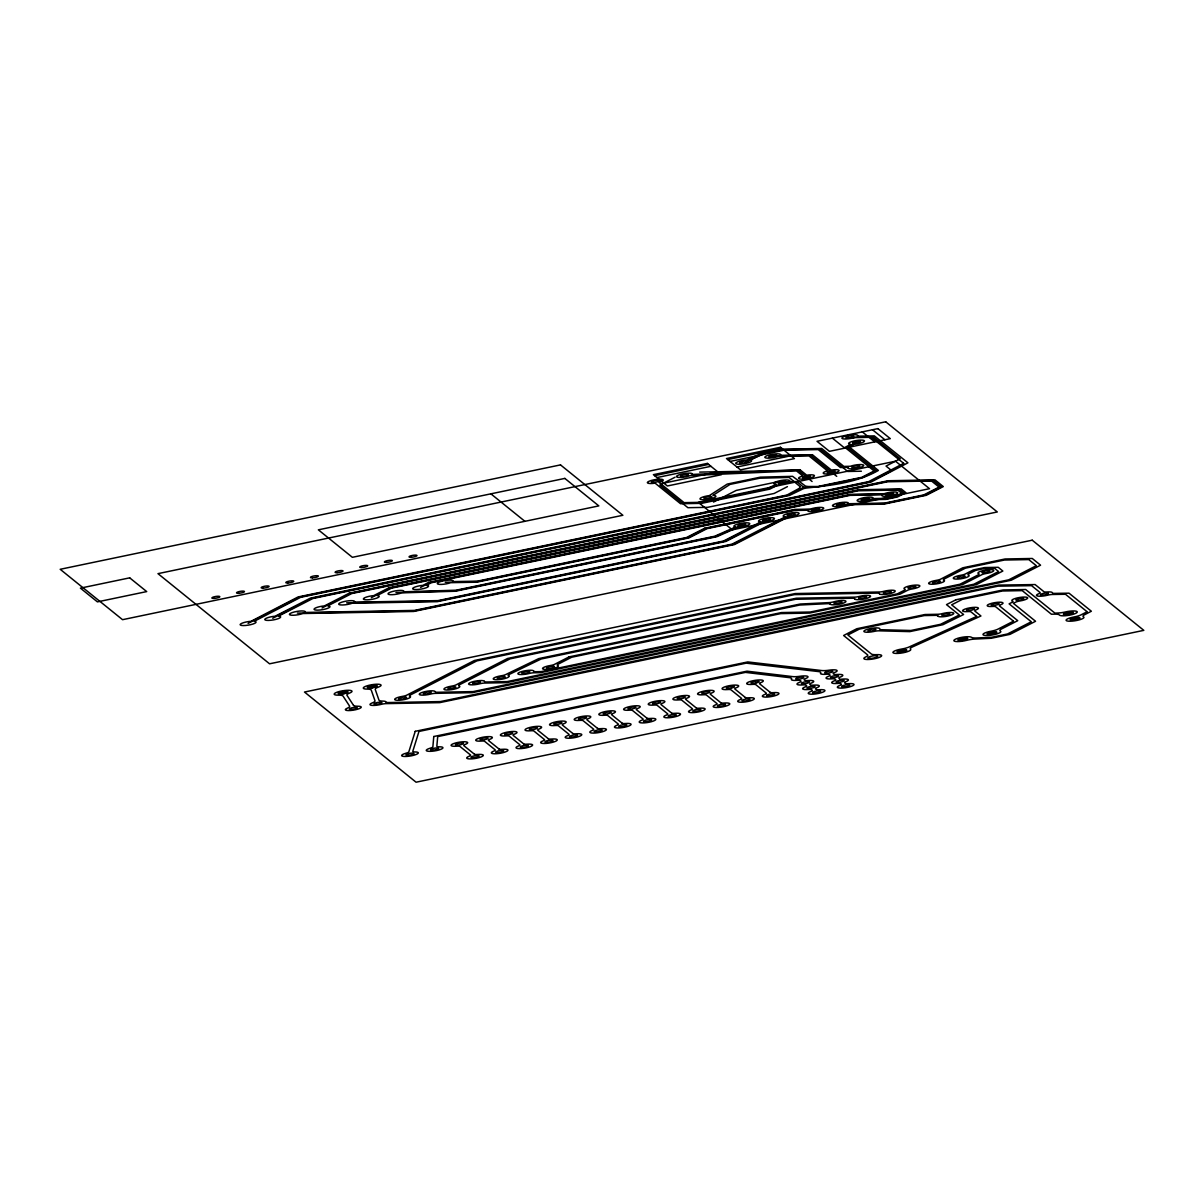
<?xml version="1.0" encoding="UTF-8"?>
<svg xmlns="http://www.w3.org/2000/svg" width="1204" height="1204" viewBox="0 0 1204 1204"><rect width="100%" height="100%" fill="white"/><g stroke="black" fill="none" stroke-linecap="round" stroke-linejoin="round"><path stroke-width="1.5" d="M272.736 618.254L311.64 598.328L869.86 481.841L891.682 470.659L886.024 466.068L900.246 458.784L873.607 437.263L850.882 437.684M322.025 607.975L350.484 593.376L887.769 481.269L933.235 480.426L941.182 486.837L925.048 495.1L884.383 503.588L840.422 504.401M371.314 597.681L390.292 587.958L858.557 490.239L899.493 489.486L903.737 492.918L896.152 496.816L886.294 498.862L865.074 499.269M420.602 587.401L430.069 582.555L850.355 494.844L889.711 494.122M675.023 477.251L659.852 485.031L687.905 507.697L707.606 507.336L774.157 493.459L787.431 486.642M748.12 461.132L763.291 453.366L780.553 449.754L819.954 449.032L847.736 471.471L861.372 471.216M713.505 502.068L736.276 490.404L776.941 481.916L796.642 481.555L803.73 487.274L817.365 487.033L862.967 477.506L876.241 470.704L847.059 447.12L856.541 442.259M803.73 487.274L788.168 495.25L299.329 597.139L248.084 623.401M766.481 519.827L724.733 541.228L437.609 601.142L346.677 602.828M791.133 514.695L733.251 544.343L414.086 610.94L297.373 613.107M1086.7 611.963L1081.102 614.838A10.083 2.182 -9.4 0 1 1073.893 616.99A9.075 1.972 -9.4 0 0 1066.217 620.557A9.075 1.972 -9.4 0 0 1077.309 620.346A9.075 1.972 -9.4 0 0 1083.495 616.809A10.083 2.182 -9.4 0 1 1084.488 614.777L1091.366 611.241L1069.017 593.181L1054.674 593.391A5.042 1.099 -9.4 0 1 1052.386 592.819A8.067 1.746 -9.4 0 0 1047.104 591.977A5.042 1.099 -9.4 0 1 1043.928 591.691L1035.094 584.557L998.688 585.099L440.438 701.586L388.245 702.549A5.042 1.099 -9.4 0 1 385.912 701.992M741.845 524.974L715.748 536.472L455.744 590.728L395.966 592.534M727.713 459.552L781.667 448.294M654.63 475.67L708.584 464.413M730.06 461.448L784.015 450.191M656.978 477.567L710.932 466.309M736.953 467.017L790.893 455.759M663.856 483.12L717.81 471.863M772.757 456L810.653 455.293L836.735 476.363M699.674 472.103L798.192 470.282L812.083 481.51M815.77 509.548L794.565 509.939L705.83 528.451L687.8 537.691L477.085 581.667L445.254 582.254M872.494 429.738L884.895 439.761M1087.122 611.752L1065.495 594.279L1052.522 594.475A5.042 1.099 -9.4 0 0 1047.751 595.152A8.067 1.746 -9.4 0 1 1037.908 596.115A8.067 1.746 -9.4 0 1 1038.736 593.722A5.042 1.099 -9.4 0 0 1040.045 592.503L1031.572 585.656L997.935 586.167L439.731 702.639L386.123 703.633A5.042 1.099 -9.4 0 0 381.352 704.325A8.067 1.746 -9.4 0 1 371.464 705.318A8.067 1.746 -9.4 0 1 372.217 702.94A10.083 2.182 -9.4 0 0 374.986 700.803L371.253 690.073A10.083 2.182 -9.4 0 0 367.039 689.094A9.075 1.972 -9.4 0 1 365.203 686.506A9.075 1.972 -9.4 0 1 378.252 684.233A9.075 1.972 -9.4 0 1 378.327 687.123A10.083 2.182 -9.4 0 0 375.227 689.38L378.959 700.111A10.083 2.182 -9.4 0 0 382.797 701.104A8.067 1.746 -9.4 0 1 385.701 701.646M862.29 431.875L874.706 441.898M832.355 438.121L844.756 448.144M490.886 493.836L524.899 521.317M937.871 615.921A5.042 1.099 -9.4 0 0 935.523 615.364L924.266 615.575L859.325 629.12L847.872 634.99L871.41 654.013A10.083 2.182 -9.4 0 0 876.708 654.66A9.075 1.972 -9.4 0 1 880.5 656.842A9.075 1.972 -9.4 0 1 867.738 659.506A9.075 1.972 -9.4 0 1 865.676 656.963A10.083 2.182 -9.4 0 0 867.527 654.81L843.613 635.501L856.827 628.729L924.988 614.522L937.63 614.281A5.042 1.099 -9.4 0 0 942.416 613.588A8.067 1.746 -9.4 0 1 953.252 612.836A8.067 1.746 -9.4 0 1 948.18 615.966A8.067 1.746 -9.4 0 1 938.066 616.267M879.311 593.647A5.042 1.099 -9.4 0 0 876.963 593.09L794.459 594.625L476.904 660.876L410.067 695.129A5.042 1.099 -9.4 0 0 409.781 696.228A8.067 1.746 -9.4 0 1 404.92 699.449A8.067 1.746 -9.4 0 1 394.716 699.629A8.067 1.746 -9.4 0 1 402.512 696.363A5.042 1.099 -9.4 0 0 406.681 695.19L474.406 660.499L795.167 593.557L879.086 592.007A5.042 1.099 -9.4 0 0 883.856 591.314A8.067 1.746 -9.4 0 1 894.692 590.562A8.067 1.746 -9.4 0 1 889.606 593.692A8.067 1.746 -9.4 0 1 879.507 593.993M435.201 691.713A5.042 1.099 -9.4 0 0 437.534 692.27L473.067 691.608L1008.726 579.831L1036.328 565.699L1028.758 559.589L1004.392 560.041L965.337 568.183L944.041 579.094A5.042 1.099 -9.4 0 0 943.755 580.193A8.067 1.746 -9.4 0 1 938.909 583.413A8.067 1.746 -9.4 0 1 928.69 583.594A8.067 1.746 -9.4 0 1 936.486 580.328A5.042 1.099 -9.4 0 0 940.655 579.154L962.824 567.791L1005.099 558.972L1032.264 558.475L1040.572 565.188L1011.225 580.223L472.344 692.661L435.427 693.353A5.042 1.099 -9.4 0 0 430.641 694.046A8.067 1.746 -9.4 0 1 419.805 694.798A8.067 1.746 -9.4 0 1 424.892 691.653A8.067 1.746 -9.4 0 1 434.99 691.367M854.659 598.794A5.042 1.099 -9.4 0 0 852.327 598.237L795.573 599.291L510.06 658.859L459.356 684.835A5.042 1.099 -9.4 0 0 459.07 685.949A8.067 1.746 -9.4 0 1 454.224 689.155A8.067 1.746 -9.4 0 1 444.005 689.35A8.067 1.746 -9.4 0 1 451.801 686.084A5.042 1.099 -9.4 0 0 455.985 684.91L507.561 658.483L796.295 598.222L854.434 597.154A5.042 1.099 -9.4 0 0 859.204 596.462A8.067 1.746 -9.4 0 1 870.056 595.709A8.067 1.746 -9.4 0 1 864.969 598.839A8.067 1.746 -9.4 0 1 854.855 599.14M484.49 681.419A5.042 1.099 -9.4 0 0 486.822 681.976L507.2 681.599L973.855 584.226L998.598 571.554L994.715 568.408L983.999 568.619L975.737 570.335L968.678 573.947A5.042 1.099 -9.4 0 0 968.407 575.061A8.067 1.746 -9.4 0 1 963.546 578.266A8.067 1.746 -9.4 0 1 953.342 578.462A8.067 1.746 -9.4 0 1 961.138 575.196A5.042 1.099 -9.4 0 0 965.307 574.007L973.238 569.943L984.706 567.551L998.236 567.31L1002.857 571.042L976.354 584.617L506.478 682.668L484.715 683.059A5.042 1.099 -9.4 0 0 479.929 683.752A8.067 1.746 -9.4 0 1 469.093 684.504A8.067 1.746 -9.4 0 1 474.18 681.374A8.067 1.746 -9.4 0 1 484.279 681.073M830.068 604.107A5.042 1.099 -9.4 0 0 827.298 603.686L799.742 605.04L541.183 658.994L508.961 674.571A5.042 1.099 -9.4 0 0 508.494 675.7A8.067 1.746 -9.4 0 1 508.78 675.82M830.218 604.288A8.067 1.746 -9.4 0 0 840.588 603.926A8.067 1.746 -9.4 0 0 845.178 600.766A8.067 1.746 -9.4 0 0 833.83 601.804A5.042 1.099 -9.4 0 1 829.044 602.617L800.224 604.032L538.775 658.588L505.665 674.586A5.042 1.099 -9.4 0 1 501.406 675.745A8.067 1.746 -9.4 0 0 493.219 678.905A8.067 1.746 -9.4 0 0 502.294 679.131A8.067 1.746 -9.4 0 0 508.931 675.926M533.778 671.14A5.042 1.099 -9.4 0 0 536.111 671.697L541.273 671.606L959.964 584.241L978.385 574.805A5.042 1.099 -9.4 0 0 978.656 573.691A8.067 1.746 -9.4 0 1 983.517 570.485A8.067 1.746 -9.4 0 1 993.721 570.29A8.067 1.746 -9.4 0 1 985.925 573.555A5.042 1.099 -9.4 0 0 981.757 574.744L962.463 584.617L540.566 672.66L534.004 672.78A5.042 1.099 -9.4 0 0 529.233 673.472A8.067 1.746 -9.4 0 1 518.397 674.225A8.067 1.746 -9.4 0 1 523.469 671.095A8.067 1.746 -9.4 0 1 533.583 670.794M433.771 736.517L432.868 746.826A5.042 1.099 -9.4 0 1 430.4 748.135A8.443 1.821 -9.4 0 0 428.188 751.266A8.443 1.821 -9.4 0 0 440.86 749.324A8.443 1.821 -9.4 0 0 439.129 746.811A5.042 1.099 -9.4 0 1 436.841 746.209L437.699 736.607L745.457 672.389L789.463 677.656A10.083 2.182 -9.4 0 1 791.479 679.116A8.443 1.821 -9.4 0 0 797.048 680.335A5.042 1.099 -9.4 0 1 800.329 680.621L800.901 681.073A5.042 1.099 -9.4 0 1 799.516 682.337A8.443 1.821 -9.4 0 0 802.722 684.91A5.042 1.099 -9.4 0 1 806.003 685.196L806.56 685.648A5.042 1.099 -9.4 0 1 805.175 686.912A8.443 1.821 -9.4 0 0 808.366 689.501A5.042 1.099 -9.4 0 1 811.677 689.787L812.218 690.223A5.042 1.099 -9.4 0 1 810.819 691.502A8.443 1.821 -9.4 0 0 811.526 694.196A8.443 1.821 -9.4 0 0 823.927 691.653A8.443 1.821 -9.4 0 0 819.352 689.741A5.042 1.099 -9.4 0 1 816.146 689.456L815.529 688.959A5.042 1.099 -9.4 0 1 816.854 687.71A8.443 1.821 -9.4 0 0 813.693 685.151A5.042 1.099 -9.4 0 1 810.473 684.865L809.871 684.384A5.042 1.099 -9.4 0 1 811.21 683.135A8.443 1.821 -9.4 0 0 808.034 680.561A5.042 1.099 -9.4 0 1 804.799 680.275L804.197 679.793A5.042 1.099 -9.4 0 1 805.551 678.559A8.443 1.821 -9.4 0 0 807.448 676.272A8.443 1.821 -9.4 0 0 799.968 676.272A10.083 2.182 -9.4 0 1 792.563 676.603L747.007 671.17L433.771 736.517M800.103 486.612L800.043 486.973A33.983 7.359 -9.4 0 1 799.08 488.463L786.919 495.055L298.065 596.958L250.989 621.294A8.067 1.746 -9.4 0 0 240.123 624.62A8.067 1.746 -9.4 0 0 250.718 624.65A8.067 1.746 -9.4 0 0 254.24 621.294L300.594 597.334L789.418 495.446L803.565 488.628A6.652 1.445 -9.4 0 1 806.484 488.026C830.88 485.423 856.736 482.804 878.378 470.448L849.181 446.865L854.133 444.321A8.067 1.746 -9.4 0 0 864.502 440.92A8.067 1.746 -9.4 0 0 853.425 441.115A8.067 1.746 -9.4 0 0 850.746 444.381L844.937 447.376L874.119 470.96L861.718 477.326L817.727 486.506L808.456 486.506A21.732 4.711 -9.4 0 1 805.386 486.04L792.608 476.332L760.371 477.16L727.231 484.083L709.322 495.612A8.082 1.746 -9.4 0 0 700.066 499.118A8.082 1.746 -9.4 0 0 711.97 498.456A8.082 1.746 -9.4 0 0 712.934 495.401L730.045 484.399L759.709 478.214L789.117 477.446L800.103 486.612M415.229 731.325L408.818 751.853A5.042 1.099 -9.4 0 1 406.139 753.177A8.443 1.821 -9.4 0 0 403.265 756.368A8.443 1.821 -9.4 0 0 415.907 754.577A8.443 1.821 -9.4 0 0 414.853 751.943A5.042 1.099 -9.4 0 1 412.791 751.296L418.977 731.445L746.239 663.148L818.524 671.576A10.083 2.182 -9.4 0 1 820.586 673.051A8.443 1.821 -9.4 0 0 826.155 674.255A5.042 1.099 -9.4 0 1 829.436 674.541L830.007 675.008A5.042 1.099 -9.4 0 1 828.623 676.257A8.443 1.821 -9.4 0 0 831.813 678.845A5.042 1.099 -9.4 0 1 835.094 679.131L835.666 679.583A5.042 1.099 -9.4 0 1 834.267 680.847A8.443 1.821 -9.4 0 0 837.472 683.436A5.042 1.099 -9.4 0 1 840.768 683.706L841.325 684.158A5.042 1.099 -9.4 0 1 839.91 685.422A8.443 1.821 -9.4 0 0 840.648 688.116A8.443 1.821 -9.4 0 0 853.034 685.573A8.443 1.821 -9.4 0 0 848.444 683.676A5.042 1.099 -9.4 0 1 845.238 683.375L844.636 682.879A5.042 1.099 -9.4 0 1 845.961 681.645A8.443 1.821 -9.4 0 0 847.812 679.357A8.443 1.821 -9.4 0 0 840.287 679.372L838.962 678.303A5.042 1.099 -9.4 0 1 840.317 677.069A8.443 1.821 -9.4 0 0 837.141 674.496A5.042 1.099 -9.4 0 1 833.89 674.21L833.303 673.728A5.042 1.099 -9.4 0 1 834.643 672.479A8.443 1.821 -9.4 0 0 836.554 670.192A8.443 1.821 -9.4 0 0 829.074 670.192A10.083 2.182 -9.4 0 1 821.67 670.538L747.774 661.929L415.229 731.325M903.692 463.344L868.596 481.645L310.391 598.132L275.144 616.192A8.067 1.746 -9.4 0 0 264.775 619.593A8.067 1.746 -9.4 0 0 275.866 619.383A8.067 1.746 -9.4 0 0 278.515 616.132L312.889 598.508L871.124 482.021L907.936 462.818L874.345 435.878L857.444 436.179A8.067 1.746 -9.4 0 0 849.467 435.141A8.067 1.746 -9.4 0 0 842.529 438.692A8.067 1.746 -9.4 0 0 855.337 437.263L870.823 436.977L903.692 463.344M349.235 593.196L324.433 605.898A8.067 1.746 -9.4 0 0 314.063 609.314A8.067 1.746 -9.4 0 0 325.155 609.104A8.067 1.746 -9.4 0 0 327.804 605.838L351.734 593.572L887.408 481.796L931.49 480.983L939.045 487.093L923.799 494.904L884.729 503.061L848.022 503.739A8.067 1.746 -9.4 0 0 840.031 502.7A8.067 1.746 -9.4 0 0 833.093 506.252A8.067 1.746 -9.4 0 0 845.9 504.822L884.022 504.115L926.297 495.296L943.304 486.582L934.996 479.869L888.131 480.742L349.235 593.196M389.042 587.763L373.722 595.619A8.067 1.746 -9.4 0 0 363.367 599.02A8.067 1.746 -9.4 0 0 374.444 598.809A8.067 1.746 -9.4 0 0 377.093 595.559L391.541 588.154L858.211 490.781L897.732 490.043L901.615 493.173L894.903 496.62L886.641 498.336L872.659 498.591A8.067 1.746 -9.4 0 0 864.683 497.553A8.067 1.746 -9.4 0 0 857.745 501.105A8.067 1.746 -9.4 0 0 870.552 499.675L885.933 499.389L897.401 496.996L905.859 492.662L901.239 488.929L858.919 489.712L389.042 587.763M428.82 582.36L423.01 585.325A8.067 1.746 -9.4 0 0 412.656 588.741A8.067 1.746 -9.4 0 0 423.733 588.53A8.067 1.746 -9.4 0 0 426.382 585.264L431.318 582.751L849.994 495.371L882.126 494.784A8.067 1.746 -9.4 0 0 890.102 495.822A8.067 1.746 -9.4 0 0 897.04 492.27A8.067 1.746 -9.4 0 0 884.233 493.7L850.716 494.317L428.82 582.36M704.581 528.255L686.551 537.496L477.446 581.141L452.839 581.592A8.067 1.746 -9.4 0 0 444.863 580.554A8.067 1.746 -9.4 0 0 437.925 584.106A8.067 1.746 -9.4 0 0 450.732 582.676L476.724 582.194L689.049 537.887L707.079 528.646L794.204 510.466L808.185 510.21A8.067 1.746 -9.4 0 0 816.161 511.248A8.067 1.746 -9.4 0 0 823.1 507.697A8.067 1.746 -9.4 0 0 810.292 509.126L794.911 509.412L704.581 528.255M760.702 521.964L723.484 541.032L437.97 600.615L354.262 602.166A8.067 1.746 -9.4 0 0 346.285 601.112A8.067 1.746 -9.4 0 0 339.347 604.679A8.067 1.746 -9.4 0 0 352.155 603.249L437.248 601.669L725.982 541.409L764.088 521.904A8.067 1.746 -9.4 0 0 774.443 518.488A8.067 1.746 -9.4 0 0 763.351 518.698A8.067 1.746 -9.4 0 0 760.702 521.964M785.354 516.817L732.002 544.148L414.447 610.413L304.973 612.445A8.067 1.746 -9.4 0 0 296.997 611.406A8.067 1.746 -9.4 0 0 290.059 614.958A8.067 1.746 -9.4 0 0 302.851 613.528L413.724 611.466L734.5 544.539L788.725 516.757A8.067 1.746 -9.4 0 0 799.095 513.356A8.067 1.746 -9.4 0 0 788.003 513.551A8.067 1.746 -9.4 0 0 785.354 516.817M569.131 656.872L554.562 664.337A5.042 1.099 -9.4 0 1 550.394 665.511A8.067 1.746 -9.4 0 0 542.583 668.777A8.067 1.746 -9.4 0 0 552.802 668.596A8.067 1.746 -9.4 0 0 557.663 665.376A5.042 1.099 -9.4 0 1 557.934 664.277L571.644 657.249L780.749 613.619L809.555 613.077L899.885 594.234L907.816 590.171A5.042 1.099 -9.4 0 1 911.985 588.997A8.067 1.746 -9.4 0 0 919.781 585.716A8.067 1.746 -9.4 0 0 909.577 585.912A8.067 1.746 -9.4 0 0 904.716 589.117A5.042 1.099 -9.4 0 1 904.445 590.231L897.386 593.843L810.262 612.023L781.471 612.565L569.131 656.872M955.901 599.788L946.494 604.619L959.347 615.003L940.505 624.304L910.841 630.49L881.569 629.737A5.042 1.099 -9.4 0 1 879.793 629.045A8.097 1.761 -9.4 0 0 871.937 628.277A8.097 1.761 -9.4 0 0 863.9 631.513A8.097 1.761 -9.4 0 0 873.652 631.513L874.345 631.363A5.042 1.099 -9.4 0 1 879.04 630.821L909.818 631.618L942.958 624.695L963.606 614.507L951.642 604.829L962.417 599.336L1002.39 590.998L1022.211 590.622L1051.408 614.221L1054.839 614.145A10.083 2.182 -9.4 0 1 1059.43 615.033A9.075 1.972 -9.4 0 0 1070.04 615.063A9.075 1.972 -9.4 0 0 1076.978 611.497A9.075 1.972 -9.4 0 0 1065.435 611.948A10.083 2.182 -9.4 0 1 1056.931 613.062L1054.915 613.107L1025.718 589.524L1003.098 589.945L955.901 599.788M1012.293 602.211L1009.102 603.851L1031.301 621.776L1007.507 633.966L991.75 637.262L976.82 637.969A10.083 2.182 -9.4 0 1 971.523 637.322A9.075 1.972 -9.4 0 0 960.205 637.653A9.075 1.972 -9.4 0 0 954.411 641.175A9.075 1.972 -9.4 0 0 966.526 640.362A10.083 2.182 -9.4 0 1 975.059 639.053L991.268 638.27L1010.005 634.357L1035.56 621.264L1013.362 603.339L1015.679 602.15A5.042 1.099 -9.4 0 1 1019.848 600.977A8.067 1.746 -9.4 0 0 1027.644 597.696A8.067 1.746 -9.4 0 0 1017.44 597.891A8.067 1.746 -9.4 0 0 1012.579 601.112A5.042 1.099 -9.4 0 1 1012.293 602.211M1013.497 621.174L997.996 629.12A10.083 2.182 -9.4 0 1 990.787 631.272A9.075 1.972 -9.4 0 0 983.111 634.839A9.075 1.972 -9.4 0 0 994.203 634.628A9.075 1.972 -9.4 0 0 1000.389 631.092A10.083 2.182 -9.4 0 1 1001.367 629.045L1017.741 620.662L999.501 605.928A5.042 1.099 -9.4 0 1 1000.81 604.694A8.067 1.746 -9.4 0 0 999.817 602.196A8.067 1.746 -9.4 0 0 988.078 604.634A8.067 1.746 -9.4 0 0 992.442 606.44A5.042 1.099 -9.4 0 1 995.633 606.741L1013.497 621.174M776.068 484.264L767.309 488.734L702.383 502.294L684.083 502.64L658.979 482.352A8.067 1.746 -9.4 0 0 660.665 479.207A8.067 1.746 -9.4 0 0 647.918 481.871A8.067 1.746 -9.4 0 0 655.096 483.165L680.561 503.739L701.661 503.347L769.807 489.125L779.439 484.204A8.067 1.746 -9.4 0 0 789.809 480.802A8.067 1.746 -9.4 0 0 778.747 480.998A8.067 1.746 -9.4 0 0 776.068 484.264M976.64 616.448L909.095 646.984A10.083 2.182 -9.4 0 1 901.525 649.061A9.075 1.972 -9.4 0 0 892.947 652.613A9.075 1.972 -9.4 0 0 903.406 652.718A9.075 1.972 -9.4 0 0 910.555 649.152A10.083 2.182 -9.4 0 1 912.286 647.015L980.944 615.981L974.864 611.075A5.042 1.099 -9.4 0 1 976.173 609.841A8.067 1.746 -9.4 0 0 975.18 607.328A8.067 1.746 -9.4 0 0 963.441 609.781A8.067 1.746 -9.4 0 0 967.805 611.587A5.042 1.099 -9.4 0 1 970.981 611.873L976.64 616.448M762.162 453.14L746.811 459.943A8.067 1.746 -9.4 0 0 735.704 463.224A8.067 1.746 -9.4 0 0 746.028 463.389A8.067 1.746 -9.4 0 0 749.957 459.988L764.435 453.577L780.192 450.281L818.208 449.589L840.392 467.513L848.203 467.378A8.067 1.746 -9.4 0 0 856.179 468.416A8.067 1.746 -9.4 0 0 863.117 464.864A8.067 1.746 -9.4 0 0 850.31 466.294L843.914 466.415L821.715 448.475L780.914 449.227L762.162 453.14M735.509 527.051L714.619 536.247L456.06 590.201L403.641 591.796A8.067 1.746 -9.4 0 0 395.273 590.893A8.067 1.746 -9.4 0 0 388.757 594.43A8.067 1.746 -9.4 0 0 401.669 592.88L455.428 591.239L716.892 536.683L738.639 527.096A8.067 1.746 -9.4 0 0 749.791 523.83A8.067 1.746 -9.4 0 0 739.497 523.65A8.067 1.746 -9.4 0 0 735.509 527.051M560.507 464.894L60.2 569.296L122.552 619.684L622.859 515.282L560.507 464.894M564.827 478.409L318.368 529.835L352.381 557.317L598.824 505.891L564.827 478.409M129.701 577.845L80.412 588.139L97.419 601.88L146.707 591.585L129.701 577.845M885.708 421.791L157.98 573.646L269.561 663.81L997.288 511.956L885.708 421.791M780.433 447.286L726.479 458.543L740.475 469.861L794.414 458.604L780.433 447.286M707.335 463.405L653.396 474.662L667.377 485.98L721.331 474.722L707.335 463.405M877.882 428.624L817.034 441.311L829.451 451.334L890.283 438.647L877.882 428.624M895.505 461.207L698.335 502.354L732.348 529.835L929.518 488.689L895.505 461.207M1032.219 540.19L304.492 692.044L416.072 782.209L1143.8 630.354L1032.219 540.19M827.931 671.35L827.87 671.35A4.094 0.888 -9.4 0 0 824.845 672.916A4.094 0.888 -9.4 0 0 829.691 672.825L829.737 672.81A4.094 0.888 -9.4 0 0 832.777 671.26A4.094 0.888 -9.4 0 0 827.931 671.35M810.111 686.596L810.051 686.596A4.094 0.888 -9.4 0 0 807.011 688.161A4.094 0.888 -9.4 0 0 811.872 688.071L811.917 688.056A4.094 0.888 -9.4 0 0 814.957 686.506A4.094 0.888 -9.4 0 0 810.111 686.596M799.923 469.711L692.195 474.451A8.067 1.746 -9.4 0 0 683.345 473.714A8.067 1.746 -9.4 0 0 677.4 477.236A8.067 1.746 -9.4 0 0 690.389 475.52L796.461 470.854L802.827 476.001A8.067 1.746 -9.4 0 0 801.157 479.147A8.067 1.746 -9.4 0 0 813.889 476.483A8.067 1.746 -9.4 0 0 806.71 475.189L799.923 469.711M812.414 454.736L780.358 455.338A8.067 1.746 -9.4 0 0 772.381 454.284A8.067 1.746 -9.4 0 0 765.443 457.836A8.067 1.746 -9.4 0 0 778.236 456.421L808.892 455.849L827.479 470.854A8.067 1.746 -9.4 0 0 825.793 474A8.067 1.746 -9.4 0 0 838.541 471.351A8.067 1.746 -9.4 0 0 831.362 470.057L812.414 454.736M770.214 692.36L759.634 683.812A5.042 1.099 -9.4 0 1 760.943 682.578A8.458 1.836 -9.4 0 0 759.89 679.944A8.458 1.836 -9.4 0 0 747.564 682.548A8.458 1.836 -9.4 0 0 752.47 684.384A5.042 1.099 -9.4 0 1 755.796 684.655L766.286 693.128A5.042 1.099 -9.4 0 1 764.871 694.407A8.458 1.836 -9.4 0 0 765.578 697.101A8.458 1.836 -9.4 0 0 777.98 694.558A8.458 1.836 -9.4 0 0 773.404 692.646A5.042 1.099 -9.4 0 1 770.214 692.36M745.381 697.522L734.861 689.004A5.042 1.099 -9.4 0 1 736.216 687.755A8.458 1.836 -9.4 0 0 735.343 685.076A8.458 1.836 -9.4 0 0 722.972 687.665A8.458 1.836 -9.4 0 0 727.713 689.531A5.042 1.099 -9.4 0 1 730.978 689.817L741.513 698.32A5.042 1.099 -9.4 0 1 740.144 699.584A8.458 1.836 -9.4 0 0 741.032 702.248A8.458 1.836 -9.4 0 0 753.388 699.674A8.458 1.836 -9.4 0 0 748.647 697.808A5.042 1.099 -9.4 0 1 745.381 697.522M720.865 702.76L710.33 694.241A5.042 1.099 -9.4 0 1 711.699 692.992A8.458 1.836 -9.4 0 0 710.811 690.328A8.458 1.836 -9.4 0 0 698.455 692.902A8.458 1.836 -9.4 0 0 703.196 694.768A5.042 1.099 -9.4 0 1 706.447 695.054L716.982 703.572A5.042 1.099 -9.4 0 1 715.627 704.822A8.458 1.836 -9.4 0 0 716.5 707.485A8.458 1.836 -9.4 0 0 728.871 704.912A8.458 1.836 -9.4 0 0 724.131 703.046A5.042 1.099 -9.4 0 1 720.865 702.76M696.213 707.907L685.693 699.389A5.042 1.099 -9.4 0 1 687.048 698.139A8.458 1.836 -9.4 0 0 686.175 695.461A8.458 1.836 -9.4 0 0 673.804 698.049A8.458 1.836 -9.4 0 0 678.544 699.915A5.042 1.099 -9.4 0 1 681.81 700.201L692.345 708.704A5.042 1.099 -9.4 0 1 690.976 709.969A8.458 1.836 -9.4 0 0 691.864 712.633A8.458 1.836 -9.4 0 0 704.22 710.059A8.458 1.836 -9.4 0 0 699.479 708.193A5.042 1.099 -9.4 0 1 696.213 707.907M671.576 713.039L661.041 704.536A5.042 1.099 -9.4 0 1 662.411 703.286A8.458 1.836 -9.4 0 0 661.523 700.608A8.458 1.836 -9.4 0 0 649.152 703.196A8.458 1.836 -9.4 0 0 653.892 705.062A5.042 1.099 -9.4 0 1 657.158 705.348L667.693 713.852A5.042 1.099 -9.4 0 1 666.324 715.101A8.458 1.836 -9.4 0 0 667.212 717.78A8.458 1.836 -9.4 0 0 679.583 715.191A8.458 1.836 -9.4 0 0 674.842 713.325A5.042 1.099 -9.4 0 1 671.576 713.039M646.924 718.186L636.404 709.683A5.042 1.099 -9.4 0 1 637.759 708.419A8.458 1.836 -9.4 0 0 636.886 705.755A8.458 1.836 -9.4 0 0 624.515 708.328A8.458 1.836 -9.4 0 0 629.256 710.194A5.042 1.099 -9.4 0 1 632.521 710.48L643.041 718.999A5.042 1.099 -9.4 0 1 641.687 720.248A8.458 1.836 -9.4 0 0 642.56 722.927A8.458 1.836 -9.4 0 0 654.931 720.338A8.458 1.836 -9.4 0 0 650.19 718.472A5.042 1.099 -9.4 0 1 646.924 718.186M622.167 723.228L611.632 714.724A5.042 1.099 -9.4 0 1 612.986 713.475A8.458 1.836 -9.4 0 0 612.114 710.796A8.458 1.836 -9.4 0 0 599.742 713.385A8.458 1.836 -9.4 0 0 604.483 715.251A5.042 1.099 -9.4 0 1 607.749 715.537L618.284 724.04A5.042 1.099 -9.4 0 1 616.915 725.29A8.458 1.836 -9.4 0 0 617.803 727.968A8.458 1.836 -9.4 0 0 630.159 725.38A8.458 1.836 -9.4 0 0 625.418 723.514A5.042 1.099 -9.4 0 1 622.167 723.228M597.515 728.375L586.98 719.857A5.042 1.099 -9.4 0 1 588.35 718.607A8.458 1.836 -9.4 0 0 587.462 715.944A8.458 1.836 -9.4 0 0 575.106 718.517A8.458 1.836 -9.4 0 0 579.831 720.383A5.042 1.099 -9.4 0 1 583.097 720.669L593.632 729.188A5.042 1.099 -9.4 0 1 592.263 730.437A8.458 1.836 -9.4 0 0 593.151 733.101A8.458 1.836 -9.4 0 0 605.522 730.527A8.458 1.836 -9.4 0 0 600.781 728.661A5.042 1.099 -9.4 0 1 597.515 728.375M572.863 733.522L562.343 725.004A5.042 1.099 -9.4 0 1 563.698 723.754A8.458 1.836 -9.4 0 0 562.825 721.076A8.458 1.836 -9.4 0 0 550.454 723.664A8.458 1.836 -9.4 0 0 555.194 725.53A5.042 1.099 -9.4 0 1 558.46 725.816L568.98 734.32A5.042 1.099 -9.4 0 1 567.626 735.584A8.458 1.836 -9.4 0 0 568.499 738.248A8.458 1.836 -9.4 0 0 580.87 735.674A8.458 1.836 -9.4 0 0 576.129 733.808A5.042 1.099 -9.4 0 1 572.863 733.522M548.347 738.759L537.812 730.241A5.042 1.099 -9.4 0 1 539.181 728.992A8.458 1.836 -9.4 0 0 538.293 726.328A8.458 1.836 -9.4 0 0 525.937 728.902A8.458 1.836 -9.4 0 0 530.663 730.768A5.042 1.099 -9.4 0 1 533.929 731.054L544.464 739.572A5.042 1.099 -9.4 0 1 543.094 740.821A8.458 1.836 -9.4 0 0 543.982 743.485A8.458 1.836 -9.4 0 0 556.353 740.911A8.458 1.836 -9.4 0 0 551.613 739.045A5.042 1.099 -9.4 0 1 548.347 738.759M523.695 743.906L513.175 735.388A5.042 1.099 -9.4 0 1 514.529 734.139A8.458 1.836 -9.4 0 0 513.656 731.46A8.458 1.836 -9.4 0 0 501.285 734.049A8.458 1.836 -9.4 0 0 506.026 735.915A5.042 1.099 -9.4 0 1 509.292 736.201L519.812 744.704A5.042 1.099 -9.4 0 1 518.457 745.968A8.458 1.836 -9.4 0 0 519.33 748.632A8.458 1.836 -9.4 0 0 531.701 746.059A8.458 1.836 -9.4 0 0 526.961 744.192A5.042 1.099 -9.4 0 1 523.695 743.906M499.058 749.038L488.523 740.535A5.042 1.099 -9.4 0 1 489.893 739.286A8.458 1.836 -9.4 0 0 489.005 736.607A8.458 1.836 -9.4 0 0 476.633 739.196A8.458 1.836 -9.4 0 0 481.374 741.062A5.042 1.099 -9.4 0 1 484.64 741.348L495.175 749.851A5.042 1.099 -9.4 0 1 493.806 751.1A8.458 1.836 -9.4 0 0 494.693 753.779A8.458 1.836 -9.4 0 0 507.05 751.191A8.458 1.836 -9.4 0 0 502.324 749.324A5.042 1.099 -9.4 0 1 499.058 749.038M474.406 754.186L463.871 745.682A5.042 1.099 -9.4 0 1 465.241 744.418A8.458 1.836 -9.4 0 0 464.353 741.754A8.458 1.836 -9.4 0 0 451.997 744.328A8.458 1.836 -9.4 0 0 456.737 746.194A5.042 1.099 -9.4 0 1 459.988 746.48L470.523 754.998A5.042 1.099 -9.4 0 1 469.169 756.247A8.458 1.836 -9.4 0 0 470.042 758.926A8.458 1.836 -9.4 0 0 482.413 756.338A8.458 1.836 -9.4 0 0 477.672 754.472A5.042 1.099 -9.4 0 1 474.406 754.186M353.524 705.378L346.948 695.28A10.083 2.182 -9.4 0 1 349.581 693.068A9.075 1.972 -9.4 0 0 348.754 690.283A9.075 1.972 -9.4 0 0 335.781 692.721A9.075 1.972 -9.4 0 0 338.354 695.159A10.083 2.182 -9.4 0 1 343.005 696.017L349.581 706.116A10.083 2.182 -9.4 0 1 347.264 708.208A8.067 1.746 -9.4 0 0 348.332 710.571A8.067 1.746 -9.4 0 0 359.695 708.449A8.067 1.746 -9.4 0 0 357.784 706.236A10.083 2.182 -9.4 0 1 353.524 705.378M369.733 687.996A5.042 1.099 -9.4 0 0 377.153 685.859A5.042 1.099 -9.4 0 0 369.628 686.099A5.042 1.099 -9.4 0 0 369.733 687.996M340.627 694.076A5.042 1.099 -9.4 0 0 348.046 691.924A5.042 1.099 -9.4 0 0 340.521 692.18A5.042 1.099 -9.4 0 0 340.627 694.076M1065.886 614.732A5.042 1.099 -9.4 0 0 1073.306 612.58A5.042 1.099 -9.4 0 0 1065.781 612.821A5.042 1.099 -9.4 0 0 1065.886 614.732M1072.568 620.135A5.042 1.099 -9.4 0 0 1079.988 617.998A5.042 1.099 -9.4 0 0 1072.463 618.239A5.042 1.099 -9.4 0 0 1072.568 620.135M989.462 634.418A5.042 1.099 -9.4 0 0 996.882 632.266A5.042 1.099 -9.4 0 0 989.357 632.521A5.042 1.099 -9.4 0 0 989.462 634.418M960.356 640.498A5.042 1.099 -9.4 0 0 967.775 638.346A5.042 1.099 -9.4 0 0 960.25 638.602A5.042 1.099 -9.4 0 0 960.356 640.498M870.311 658.422A5.042 1.099 -9.4 0 0 877.731 656.27A5.042 1.099 -9.4 0 0 870.206 656.511A5.042 1.099 -9.4 0 0 870.311 658.422M899.418 652.342A5.042 1.099 -9.4 0 0 906.838 650.19A5.042 1.099 -9.4 0 0 899.313 650.446A5.042 1.099 -9.4 0 0 899.418 652.342M370.049 687.83A4.41 0.948 -9.4 0 0 376.521 685.949A4.41 0.948 -9.4 0 0 369.959 686.175A4.41 0.948 -9.4 0 0 370.049 687.83M370.23 687.725A4.033 0.873 -9.4 0 0 376.16 686.009A4.033 0.873 -9.4 0 0 370.14 686.205A4.033 0.873 -9.4 0 0 370.23 687.725M340.928 693.91A4.41 0.948 -9.4 0 0 347.414 692.029A4.41 0.948 -9.4 0 0 340.837 692.24A4.41 0.948 -9.4 0 0 340.928 693.91M287.816 582.992A4.033 0.873 -9.4 0 0 293.761 581.261A4.033 0.873 -9.4 0 0 287.741 581.472A4.033 0.873 -9.4 0 0 287.816 582.992M337.12 572.698A4.033 0.873 -9.4 0 0 343.05 570.982A4.033 0.873 -9.4 0 0 337.03 571.178A4.033 0.873 -9.4 0 0 337.12 572.698M263.179 588.124A4.033 0.873 -9.4 0 0 269.109 586.408A4.033 0.873 -9.4 0 0 263.089 586.604A4.033 0.873 -9.4 0 0 263.179 588.124M411.046 557.271A4.033 0.873 -9.4 0 0 416.99 555.556A4.033 0.873 -9.4 0 0 410.97 555.751A4.033 0.873 -9.4 0 0 411.046 557.271M312.468 577.845A4.033 0.873 -9.4 0 0 318.398 576.129A4.033 0.873 -9.4 0 0 312.393 576.325A4.033 0.873 -9.4 0 0 312.468 577.845M361.757 567.551A4.033 0.873 -9.4 0 0 367.687 565.835A4.033 0.873 -9.4 0 0 361.682 566.03A4.033 0.873 -9.4 0 0 361.757 567.551M386.409 562.418A4.033 0.873 -9.4 0 0 392.338 560.703A4.033 0.873 -9.4 0 0 386.318 560.898A4.033 0.873 -9.4 0 0 386.409 562.418M213.891 598.418A4.033 0.873 -9.4 0 0 219.82 596.702A4.033 0.873 -9.4 0 0 213.8 596.898A4.033 0.873 -9.4 0 0 213.891 598.418M238.527 593.271A4.033 0.873 -9.4 0 0 244.457 591.555A4.033 0.873 -9.4 0 0 238.452 591.751A4.033 0.873 -9.4 0 0 238.527 593.271M899.915 652.071A4.033 0.873 -9.4 0 0 905.844 650.356A4.033 0.873 -9.4 0 0 899.824 650.551A4.033 0.873 -9.4 0 0 899.915 652.071M843.613 686.942A4.094 0.888 -9.4 0 0 849.783 685.226A4.094 0.888 -9.4 0 0 843.823 685.347A4.094 0.888 -9.4 0 0 843.613 686.942M837.999 682.352A4.094 0.888 -9.4 0 0 844.17 680.636A4.094 0.888 -9.4 0 0 838.195 680.757A4.094 0.888 -9.4 0 0 837.999 682.352M832.37 677.762A4.094 0.888 -9.4 0 0 838.541 676.046A4.094 0.888 -9.4 0 0 832.581 676.166A4.094 0.888 -9.4 0 0 832.37 677.762M814.506 693.022A4.094 0.888 -9.4 0 0 820.676 691.307A4.094 0.888 -9.4 0 0 814.717 691.427A4.094 0.888 -9.4 0 0 814.506 693.022M797.605 679.252A4.094 0.888 -9.4 0 0 803.775 677.536A4.094 0.888 -9.4 0 0 797.8 677.671A4.094 0.888 -9.4 0 0 797.605 679.252M803.264 683.827A4.094 0.888 -9.4 0 0 809.434 682.126A4.094 0.888 -9.4 0 0 803.474 682.247A4.094 0.888 -9.4 0 0 803.264 683.827M768.649 695.942A4.094 0.888 -9.4 0 0 774.684 694.196A4.094 0.888 -9.4 0 0 768.603 694.392A4.094 0.888 -9.4 0 0 768.649 695.942M746.901 700.713A4.094 0.888 -9.4 0 0 749.942 699.163A4.094 0.888 -9.4 0 0 745.08 699.238A4.094 0.888 -9.4 0 0 742.04 700.803A4.094 0.888 -9.4 0 0 746.901 700.713M620.767 726.795A4.094 0.888 -9.4 0 0 626.817 725.049A4.094 0.888 -9.4 0 0 620.722 725.244A4.094 0.888 -9.4 0 0 620.767 726.795M596.13 731.942A4.094 0.888 -9.4 0 0 602.166 730.196A4.094 0.888 -9.4 0 0 596.07 730.392A4.094 0.888 -9.4 0 0 596.13 731.942M571.479 737.074A4.094 0.888 -9.4 0 0 577.529 735.343A4.094 0.888 -9.4 0 0 571.433 735.524A4.094 0.888 -9.4 0 0 571.479 737.074M719.48 706.327A4.094 0.888 -9.4 0 0 725.515 704.581A4.094 0.888 -9.4 0 0 719.435 704.776A4.094 0.888 -9.4 0 0 719.48 706.327M694.828 711.459A4.094 0.888 -9.4 0 0 700.878 709.728A4.094 0.888 -9.4 0 0 694.783 709.908A4.094 0.888 -9.4 0 0 694.828 711.459M670.192 716.606A4.094 0.888 -9.4 0 0 676.227 714.86A4.094 0.888 -9.4 0 0 670.131 715.056A4.094 0.888 -9.4 0 0 670.192 716.606M645.54 721.753A4.094 0.888 -9.4 0 0 651.59 720.007A4.094 0.888 -9.4 0 0 645.494 720.203A4.094 0.888 -9.4 0 0 645.54 721.753M546.962 742.326A4.094 0.888 -9.4 0 0 552.997 740.58A4.094 0.888 -9.4 0 0 546.902 740.776A4.094 0.888 -9.4 0 0 546.962 742.326M522.31 747.458A4.094 0.888 -9.4 0 0 528.36 745.727A4.094 0.888 -9.4 0 0 522.265 745.908A4.094 0.888 -9.4 0 0 522.31 747.458M497.658 752.605A4.094 0.888 -9.4 0 0 503.708 750.86A4.094 0.888 -9.4 0 0 497.613 751.055A4.094 0.888 -9.4 0 0 497.658 752.605M473.022 757.752A4.094 0.888 -9.4 0 0 479.057 756.007A4.094 0.888 -9.4 0 0 472.976 756.202A4.094 0.888 -9.4 0 0 473.022 757.752M457.4 745.125A4.094 0.888 -9.4 0 0 463.45 743.38A4.094 0.888 -9.4 0 0 457.354 743.575A4.094 0.888 -9.4 0 0 457.4 745.125M482.036 739.978A4.094 0.888 -9.4 0 0 488.087 738.248A4.094 0.888 -9.4 0 0 481.991 738.428A4.094 0.888 -9.4 0 0 482.036 739.978M506.688 734.846A4.094 0.888 -9.4 0 0 512.738 733.101A4.094 0.888 -9.4 0 0 506.643 733.296A4.094 0.888 -9.4 0 0 506.688 734.846M531.34 729.699A4.094 0.888 -9.4 0 0 537.375 727.953A4.094 0.888 -9.4 0 0 531.28 728.149A4.094 0.888 -9.4 0 0 531.34 729.699M629.918 709.126A4.094 0.888 -9.4 0 0 635.968 707.38A4.094 0.888 -9.4 0 0 629.873 707.576A4.094 0.888 -9.4 0 0 629.918 709.126M654.57 703.979A4.094 0.888 -9.4 0 0 660.605 702.248A4.094 0.888 -9.4 0 0 654.509 702.429A4.094 0.888 -9.4 0 0 654.57 703.979M679.207 698.847A4.094 0.888 -9.4 0 0 685.257 697.101A4.094 0.888 -9.4 0 0 679.161 697.297A4.094 0.888 -9.4 0 0 679.207 698.847M703.858 693.7A4.094 0.888 -9.4 0 0 709.893 691.954A4.094 0.888 -9.4 0 0 703.813 692.149A4.094 0.888 -9.4 0 0 703.858 693.7M432.627 750.167A4.094 0.888 -9.4 0 0 438.677 748.436A4.094 0.888 -9.4 0 0 432.582 748.617A4.094 0.888 -9.4 0 0 432.627 750.167M555.857 724.462A4.094 0.888 -9.4 0 0 561.907 722.716A4.094 0.888 -9.4 0 0 555.812 722.912A4.094 0.888 -9.4 0 0 555.857 724.462M580.509 719.315A4.094 0.888 -9.4 0 0 586.544 717.569A4.094 0.888 -9.4 0 0 580.463 717.765A4.094 0.888 -9.4 0 0 580.509 719.315M605.145 714.168A4.094 0.888 -9.4 0 0 611.196 712.437A4.094 0.888 -9.4 0 0 605.1 712.617A4.094 0.888 -9.4 0 0 605.145 714.168M731.279 688.086A4.094 0.888 -9.4 0 0 734.32 686.536A4.094 0.888 -9.4 0 0 729.458 686.611A4.094 0.888 -9.4 0 0 726.418 688.176A4.094 0.888 -9.4 0 0 731.279 688.086M755.931 682.954A4.094 0.888 -9.4 0 0 758.971 681.389A4.094 0.888 -9.4 0 0 754.11 681.479A4.094 0.888 -9.4 0 0 751.07 683.029A4.094 0.888 -9.4 0 0 755.931 682.954M407.99 755.314A4.094 0.888 -9.4 0 0 414.026 753.569A4.094 0.888 -9.4 0 0 407.93 753.764A4.094 0.888 -9.4 0 0 407.99 755.314M1042.483 595.152A4.033 0.873 -9.4 0 0 1048.413 593.437A4.033 0.873 -9.4 0 0 1042.393 593.632A4.033 0.873 -9.4 0 0 1042.483 595.152M983.909 572.878A4.033 0.873 -9.4 0 0 989.838 571.163A4.033 0.873 -9.4 0 0 983.818 571.358A4.033 0.873 -9.4 0 0 983.909 572.878M934.605 583.172A4.033 0.873 -9.4 0 0 940.55 581.457A4.033 0.873 -9.4 0 0 934.53 581.652A4.033 0.873 -9.4 0 0 934.605 583.172M425.283 694.061A4.033 0.873 -9.4 0 0 431.213 692.345A4.033 0.873 -9.4 0 0 425.193 692.541A4.033 0.873 -9.4 0 0 425.283 694.061M959.257 578.025A4.033 0.873 -9.4 0 0 965.187 576.31A4.033 0.873 -9.4 0 0 959.182 576.505A4.033 0.873 -9.4 0 0 959.257 578.025M474.572 683.767A4.033 0.873 -9.4 0 0 480.501 682.051A4.033 0.873 -9.4 0 0 474.496 682.262A4.033 0.873 -9.4 0 0 474.572 683.767M943.891 615.726A4.033 0.873 -9.4 0 0 949.821 614.01A4.033 0.873 -9.4 0 0 943.801 614.206A4.033 0.873 -9.4 0 0 943.891 615.726M1017.816 600.284A4.033 0.873 -9.4 0 0 1023.761 598.569A4.033 0.873 -9.4 0 0 1017.741 598.779A4.033 0.873 -9.4 0 0 1017.816 600.284M960.837 640.227A4.033 0.873 -9.4 0 0 966.767 638.511A4.033 0.873 -9.4 0 0 960.762 638.707A4.033 0.873 -9.4 0 0 960.837 640.227M885.316 593.452A4.033 0.873 -9.4 0 0 891.246 591.736A4.033 0.873 -9.4 0 0 885.241 591.932A4.033 0.873 -9.4 0 0 885.316 593.452M400.631 699.208A4.033 0.873 -9.4 0 0 406.576 697.492A4.033 0.873 -9.4 0 0 400.556 697.688A4.033 0.873 -9.4 0 0 400.631 699.208M909.968 588.304A4.033 0.873 -9.4 0 0 915.898 586.589A4.033 0.873 -9.4 0 0 909.878 586.784A4.033 0.873 -9.4 0 0 909.968 588.304M548.512 668.34A4.033 0.873 -9.4 0 0 554.442 666.625A4.033 0.873 -9.4 0 0 548.422 666.82A4.033 0.873 -9.4 0 0 548.512 668.34M860.679 598.599A4.033 0.873 -9.4 0 0 866.609 596.883A4.033 0.873 -9.4 0 0 860.589 597.079A4.033 0.873 -9.4 0 0 860.679 598.599M449.935 688.914A4.033 0.873 -9.4 0 0 455.864 687.198A4.033 0.873 -9.4 0 0 449.844 687.394A4.033 0.873 -9.4 0 0 449.935 688.914M836.027 603.746A4.033 0.873 -9.4 0 0 841.957 602.015A4.033 0.873 -9.4 0 0 835.952 602.226A4.033 0.873 -9.4 0 0 836.027 603.746M499.224 678.635A4.033 0.873 -9.4 0 0 505.153 676.919A4.033 0.873 -9.4 0 0 499.133 677.115A4.033 0.873 -9.4 0 0 499.224 678.635M993.165 605.431A4.033 0.873 -9.4 0 0 999.109 603.716A4.033 0.873 -9.4 0 0 993.089 603.911A4.033 0.873 -9.4 0 0 993.165 605.431M989.944 634.147A4.033 0.873 -9.4 0 0 995.889 632.431A4.033 0.873 -9.4 0 0 989.869 632.627A4.033 0.873 -9.4 0 0 989.944 634.147M968.528 610.578A4.033 0.873 -9.4 0 0 974.457 608.863A4.033 0.873 -9.4 0 0 968.452 609.058A4.033 0.873 -9.4 0 0 968.528 610.578M523.86 673.487A4.033 0.873 -9.4 0 0 529.805 671.772A4.033 0.873 -9.4 0 0 523.785 671.967A4.033 0.873 -9.4 0 0 523.86 673.487M351.342 709.487A4.033 0.873 -9.4 0 0 357.272 707.771A4.033 0.873 -9.4 0 0 351.267 707.967A4.033 0.873 -9.4 0 0 351.342 709.487M1066.368 614.461A4.033 0.873 -9.4 0 0 1072.297 612.746A4.033 0.873 -9.4 0 0 1066.277 612.941A4.033 0.873 -9.4 0 0 1066.368 614.461M869.95 631.152A4.033 0.873 -9.4 0 0 875.88 629.436A4.033 0.873 -9.4 0 0 869.86 629.632A4.033 0.873 -9.4 0 0 869.95 631.152M375.994 704.34A4.033 0.873 -9.4 0 0 381.924 702.624A4.033 0.873 -9.4 0 0 375.904 702.82A4.033 0.873 -9.4 0 0 375.994 704.34M1073.065 619.864A4.033 0.873 -9.4 0 0 1078.995 618.149A4.033 0.873 -9.4 0 0 1072.975 618.344A4.033 0.873 -9.4 0 0 1073.065 619.864M838.466 505.484A4.033 0.873 -9.4 0 0 844.41 503.769A4.033 0.873 -9.4 0 0 838.39 503.964A4.033 0.873 -9.4 0 0 838.466 505.484M863.117 500.337A4.033 0.873 -9.4 0 0 869.047 498.622A4.033 0.873 -9.4 0 0 863.042 498.817A4.033 0.873 -9.4 0 0 863.117 500.337M779.906 483.21A4.033 0.873 -9.4 0 0 785.836 481.495A4.033 0.873 -9.4 0 0 779.831 481.69A4.033 0.873 -9.4 0 0 779.906 483.21M653.366 482.443A4.033 0.873 -9.4 0 0 659.295 480.727A4.033 0.873 -9.4 0 0 653.275 480.923A4.033 0.873 -9.4 0 0 653.366 482.443M853.847 467.784A4.033 0.873 -9.4 0 0 859.776 466.068A4.033 0.873 -9.4 0 0 853.756 466.264A4.033 0.873 -9.4 0 0 853.847 467.784M741.709 463.149A4.033 0.873 -9.4 0 0 747.639 461.433A4.033 0.873 -9.4 0 0 741.619 461.629A4.033 0.873 -9.4 0 0 741.709 463.149M789.177 515.763A4.033 0.873 -9.4 0 0 795.107 514.048A4.033 0.873 -9.4 0 0 789.102 514.243A4.033 0.873 -9.4 0 0 789.177 515.763M813.829 510.631A4.033 0.873 -9.4 0 0 819.758 508.916A4.033 0.873 -9.4 0 0 813.738 509.111A4.033 0.873 -9.4 0 0 813.829 510.631M764.54 520.911A4.033 0.873 -9.4 0 0 770.47 519.195A4.033 0.873 -9.4 0 0 764.45 519.391A4.033 0.873 -9.4 0 0 764.54 520.911M739.888 526.058A4.033 0.873 -9.4 0 0 745.818 524.342A4.033 0.873 -9.4 0 0 739.813 524.538A4.033 0.873 -9.4 0 0 739.888 526.058M829.195 472.931A4.033 0.873 -9.4 0 0 835.124 471.216A4.033 0.873 -9.4 0 0 829.104 471.411A4.033 0.873 -9.4 0 0 829.195 472.931M770.816 457.068A4.033 0.873 -9.4 0 0 776.746 455.353A4.033 0.873 -9.4 0 0 770.726 455.548A4.033 0.873 -9.4 0 0 770.816 457.068M804.558 478.078A4.033 0.873 -9.4 0 0 810.488 476.363A4.033 0.873 -9.4 0 0 804.468 476.558A4.033 0.873 -9.4 0 0 804.558 478.078M682.472 476.378A4.033 0.873 -9.4 0 0 688.402 474.662A4.033 0.873 -9.4 0 0 682.382 474.858A4.033 0.873 -9.4 0 0 682.472 476.378M887.769 495.19A4.033 0.873 -9.4 0 0 893.699 493.474A4.033 0.873 -9.4 0 0 887.679 493.685A4.033 0.873 -9.4 0 0 887.769 495.19M854.599 443.343A4.033 0.873 -9.4 0 0 860.529 441.612A4.033 0.873 -9.4 0 0 854.509 441.823A4.033 0.873 -9.4 0 0 854.599 443.343M705.965 498.652A4.033 0.873 -9.4 0 0 711.895 496.921A4.033 0.873 -9.4 0 0 705.89 497.132A4.033 0.873 -9.4 0 0 705.965 498.652M847.902 437.925A4.033 0.873 -9.4 0 0 853.832 436.209A4.033 0.873 -9.4 0 0 847.812 436.405A4.033 0.873 -9.4 0 0 847.902 437.925"/></g></svg>
